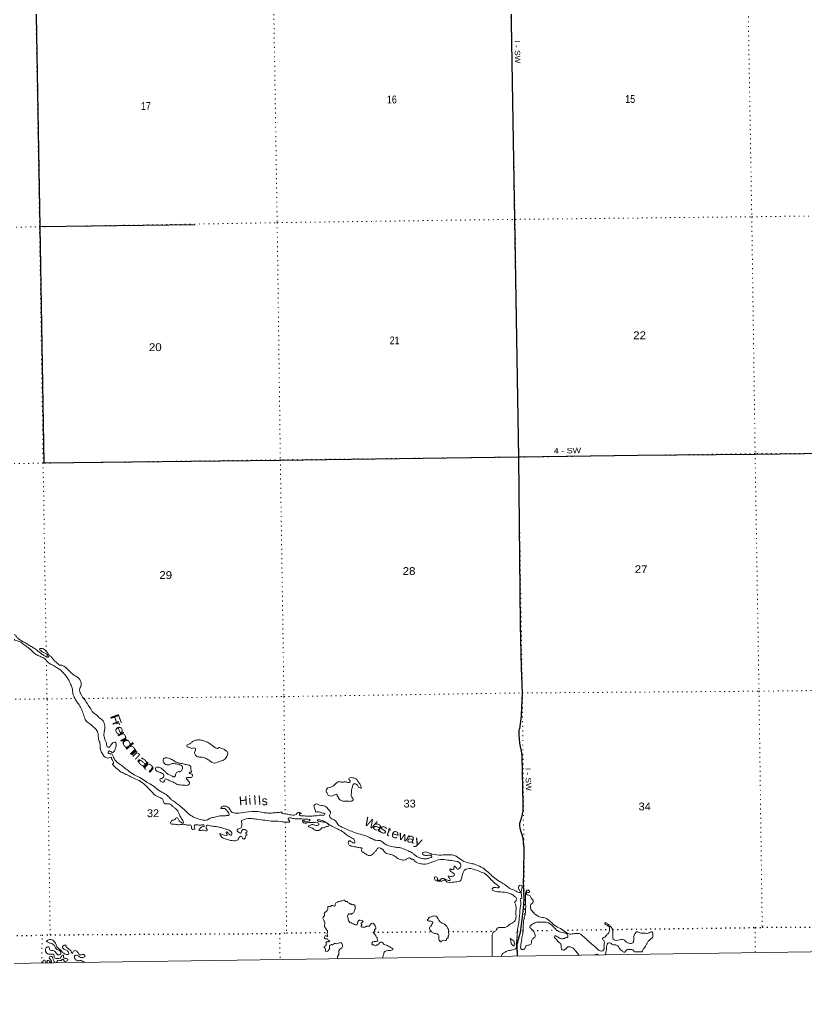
# Model space of a CAD drawing. Header units: feet. Extents: x 248627 to 501257, y -181930 to 5472.
# Drawn here: x 318711 to 336318, y -181930 to -159945 of the extents above; entities that cross this region are included whole.
import ezdxf

# ---------------------------------------------------------------- set-up
doc = ezdxf.new("R2010")
doc.units = ezdxf.units.FT
doc.header["$LTSCALE"] = 70
doc.linetypes.add('DOTTED', pattern=[1.5, 0.3, -1.2])
doc.linetypes.add('MEDIUM_DASHED', pattern=[4.5, 3, -1.5])
for name, color, linetype, lineweight in [('29', 7, 'Continuous', 25), ('39', 7, 'Continuous', 13), ('4', 7, 'Continuous', 13), ('41', 7, 'MEDIUM_DASHED', 13), ('6', 7, 'DOTTED', 25), ('7', 7, 'DOTTED', 13)]:
    doc.layers.add(name, color=color, linetype=linetype, lineweight=lineweight)
doc.layers.add('30', color=7, linetype='Continuous')

msp = doc.modelspace()

# ---------------------------------------------------------------- linework, layer by layer
at = {"layer": '29'}
msp.add_line((319160.35, -164578.35), (322630.27, -164531.37), dxfattribs=at)
for points in [[(318903.52, -148874.6), (318972.86, -153961.77), (319069.53, -159263.97), (319071.77, -159414.96), (319162.51, -164588.39), (319254.89, -169872.54), (324527.3, -169810.09), (329871.98, -169736.47)], [(329574.45, -148842.41), (329609.85, -153811.31), (329696.56, -159119.71), (329785.24, -164426.06), (329874.2, -169750.53), (329909.47, -173489.15), (329937.9, -174457.23), (329954.48, -175032.85), (329950.59, -175177.89), (329935.52, -175518.41), (329928.69, -175601.07), (329895.77, -175823.06)], [(329873.93, -169732.42), (332545.35, -169701.66), (335182.61, -169673.44), (336822.01, -169650.4), (338256.66, -169658.69), (339697.34, -169666.87), (340490.05, -169666.84), (341869.49, -169615.56), (343135.39, -169583.96), (344463.13, -169551.06)], [(329993.24, -178463.35), (329982.42, -178275.98), (329916, -178057.62), (329905.31, -177984.05), (329906.51, -177938.95), (329949.21, -177801.29), (329977.67, -177673.12), (329982.42, -177506.98), (329953.95, -176443.68), (329946.83, -176360.62), (329906.51, -176144.62), (329892.27, -175959.49), (329891.08, -175874.06), (329895.77, -175823.06)], [(329993.24, -178463.35), (329985.94, -179057.45), (329977.31, -179289.14), (329994.74, -179651.32), (329981.6, -179850.86), (329915.08, -180385.47), (329856.22, -180596.83), (329851.79, -180622.83)], [(329854.61, -180920.03), (329848.37, -180702.84), (329847.19, -180670.79), (329851.79, -180622.83)]]:
    msp.add_lwpolyline(points, dxfattribs=at)
at = {"layer": '39'}
msp.add_line((322506.77, -177062.75), (322506.13, -177063.57), dxfattribs=at)
msp.add_lwpolyline([(329689.72, -180519.79), (329726.29, -180543.39), (329770.99, -180572.91), (329784.1, -180643.19), (329770.71, -180689.7), (329734.11, -180664.09), (329715.68, -180642.22), (329700.94, -180598.15), (329700.5, -180567.95)], close=True, dxfattribs=at)
msp.add_lwpolyline([(331579.23, -180894.75), (331604.5, -180876.83), (331621.95, -180873.88), (331637.91, -180874.86), (331677.59, -180893.48)], dxfattribs=at)
for points in [[(317391.28, -172009.2), (317452.64, -172076.72), (317566.99, -172189.75), (317644.74, -172277.15), (317678.62, -172391.41), (317656.24, -172510.55), (317667.4, -172584.88), (317676.94, -172685.41), (317677.12, -172697.49), (317712.21, -172757.36), (317744.81, -172785.05), (317819.84, -172824.18), (317878.62, -172853.48), (317942.14, -172931.04), (317994.12, -173045.02), (318035.01, -173088.69), (318054.49, -173181.02), (318065.5, -173245.28), (318062.55, -173317.81), (318081.19, -173353.77), (318117.46, -173357.25), (318180.26, -173386.49), (318257.65, -173449.74), (318355.22, -173516.71), (318454.85, -173587.67), (318489.41, -173611.31), (318525.97, -173634.91), (318550.71, -173674.81), (318547.01, -173697.01), (318555.15, -173702.93), (318587.54, -173716.53), (318615.91, -173730.19), (318656.98, -173785.94), (318713.98, -173831.38), (318789.07, -173874.53), (318890.51, -173931.37), (318977.84, -173986.42), (319055.02, -174035.58), (319099.81, -174071.14), (319171.02, -174124.42), (319234.06, -174169.76), (319270.62, -174193.37), (319296.95, -174205.05)], [(316794.06, -176240.73), (316861.13, -176286.02), (316937.3, -176266.73), (317039.59, -176245.03), (317166.07, -176226.99), (317278.42, -176205.14), (317340.68, -176198.15), (317448.47, -176140.12), (317516.17, -176092.78), (317598.32, -176069.37), (317755.42, -176081.07), (317845.46, -176047.47), (317878.77, -175986.56), (317881.71, -175914.03), (317854.67, -175854.03), (317821.71, -175802.18), (317785.06, -175772.54), (317724.71, -175773.46), (317690.31, -175759.89), (317693.82, -175725.61), (317775.91, -175698.18), (317889.88, -175650.13), (317994.9, -175541.8), (318087.77, -175427.63), (318130.36, -175314.22), (318182.79, -175186.56), (318205.88, -175115.73), (318194.87, -175051.47), (318157.89, -174999.68), (318147.05, -174947.5), (318194.61, -174898.44), (318233.68, -174819.32), (318234.02, -174706.55), (318211.36, -174670.66), (318156.69, -174647.33), (318129.89, -174603.44), (318096.36, -174513.34), (318059.53, -174471.62), (318019.03, -174454.12), (317978.83, -174456.75), (317910.7, -174475.91), (317852.7, -174498.95), (317802.47, -174503.74), (317755.37, -174448.08), (317766.25, -174367.37), (317827.47, -174289.92), (317884.67, -174212.53), (317913.77, -174139.6), (317906.99, -174089.37), (317885.92, -174025.25), (317849.29, -173997.62), (317846.72, -173959.41), (317930.63, -173919.87), (318001.85, -173838.24), (318036.96, -173763.2), (318070.14, -173694.23), (318103.41, -173631.3), (318106.63, -173576.89), (318100.11, -173544.77), (318083.55, -173512.81), (318066.92, -173476.82), (318062.54, -173452.72), (318111.08, -173470.1), (318206.58, -173533.08), (318286.31, -173618.44), (318356.04, -173707.98), (318427.25, -173761.26), (318501.61, -173756.1), (318554.03, -173763.35), (318589.18, -173827.25), (318680.21, -173860.09), (318781.71, -173920.96), (318873.24, -173988.02), (318977.08, -174071), (319036.31, -174130.5), (319117.54, -174181.61), (319206.64, -174220.52), (319291.93, -174273.58), (319334.98, -174327.29), (319416.27, -174382.43), (319513.69, -174439.33), (319598.98, -174492.4), (319711.13, -174593.37), (319787.17, -174700.94), (319828.44, -174770.79), (319859.66, -174840.78), (319893.34, -174940.95), (319898.46, -175015.37), (319934.18, -175117.51), (319981.73, -175203.37), (320024.86, -175263.12), (320088.83, -175370.87), (320116.02, -175440.93), (320158.04, -175561.1), (320209.85, -175663), (320256.62, -175696.52), (320358.51, -175783.55)], [(319329.99, -174217.69), (319347.54, -174224.41), (319355.52, -174220.26), (319351.26, -174204.22), (319330.76, -174178.35), (319310.23, -174150.48), (319285.85, -174134.74), (319233.13, -174107.36), (319204.73, -174091.68), (319184.35, -174073.87), (319157.66, -174038.04), (319199.73, -174025.31), (319276.7, -174060.38), (319327.79, -174113.97), (319350.52, -174153.89), (319373.09, -174183.75), (319413.71, -174209.3), (319458.8, -174264.99), (319501.72, -174310.65), (319570.98, -174367.98), (319611.66, -174397.57), (319639.88, -174401.16), (319702.59, -174424.37), (319769.78, -174477.7), (319829.01, -174537.21), (319916.66, -174614.4), (319987.75, -174659.62), (320055.06, -174721.01), (320088.34, -174795), (320081.49, -174875.65), (320058.1, -174926.35), (320057.01, -174988.78), (320108.94, -175098.74), (320156.16, -175162.45), (320226.1, -175266.08), (320304.27, -175381.67), (320376.16, -175481.25), (320449.26, -175526.45), (320486.13, -175570.18), (320577.84, -175649.32), (320611.12, -175723.32), (320616.67, -175825.92), (320599.88, -175914.77), (320609.65, -176031.41), (320651.76, -176157.62), (320670.79, -176219.75), (320719.34, -176237.13), (320752.85, -176190.31), (320780.47, -176153.64), (320810.34, -176133.05), (320850.48, -176126.39), (320871.7, -176200.57), (320848.67, -176275.42), (320831.34, -176328.04), (320793.48, -176352.78), (320787.48, -176354.89), (320751, -176337.32), (320712.54, -176321.8), (320693.05, -176364.38), (320707.4, -176382.29), (320765.83, -176387.44), (320802.81, -176439.22), (320825.74, -176493.24), (320905.56, -176584.64), (320976.74, -176635.91), (321050.05, -176695.19), (321139.57, -176762.28), (321277.75, -176854.81), (321437.94, -176938.94), (321567.99, -177025.55), (321687.74, -177096.21), (321822.08, -177200.88), (321960.09, -177281.32), (322017.01, -177320.72), (322094.64, -177400.08), (322147.53, -177439.54), (322235.01, -177504.65), (322320.48, -177569.79), (322408.17, -177649), (322485.74, -177724.33), (322601.56, -177801.08), (322686.58, -177836.03), (322817.89, -177872.28), (322894.33, -177871.11), (322976.17, -177827.58), (323074.44, -177805.94), (323188.65, -177773.99), (323271.12, -177772.73), (323363.62, -177769.3), (323403.7, -177758.62), (323389.02, -177718.58), (323362.22, -177674.69), (323304.97, -177613.14), (323242.61, -177614.1), (323214.24, -177600.43), (323233.94, -177571.94)], [(319296.12, -174205.04), (319304.69, -174209.71), (319314.44, -174214), (319322.23, -174217.12), (319331.2, -174219.07)], [(320358.51, -175783.55), (320423.8, -175844.98), (320465.44, -175938.98), (320479.2, -176053.54), (320508.8, -176149.74), (320518.9, -176288.52), (320566.63, -176386.45), (320622.01, -176458.09), (320704.78, -176476.96), (320750.81, -176460.15), (320777.7, -176510.08), (320810.93, -176580.05), (320813.3, -176604.17), (320791.29, -176612.56), (320816.03, -176652.46), (321009.45, -176806.56), (321118.87, -176859.25), (321278.95, -176935.33), (321416.77, -177003.7), (321555.28, -177118.37), (321684.07, -177255.34), (321838.61, -177365.73), (321917.75, -177410.84), (321930.65, -177467.02), (321989.61, -177508.4), (322060.04, -177509.34), (322139.3, -177562.49), (322190.24, -177606.01), (322266.04, -177697.48), (322295.33, -177773.55), (322322.2, -177821.46), (322346.9, -177859.34), (322373.71, -177903.23), (322374.18, -177935.44), (322319.61, -177918.15), (322278.87, -177884.54), (322251.88, -177828.58), (322221.59, -177820.98), (322171.93, -177864.03), (322133.86, -177874.68), (322094.23, -177915.55), (322088.52, -177937.79), (322179.46, -177964.59), (322274.18, -177975.22), (322346.47, -177966.07), (322400.81, -177967.25), (322475.48, -177982.22), (322543.96, -177987.21), (322554.46, -178017.25), (322563.28, -178069.47), (322613.69, -178076.75), (322629.57, -178062.42), (322616.88, -178020.33), (322640.36, -177975.67), (322674.55, -177975.15), (322773.24, -177981.69), (322833.55, -177978.76), (322843.97, -178002.76), (322785.93, -178023.78), (322752.15, -178052.49), (322730.42, -178079), (322722.76, -178105.29)], [(323146.19, -176266.49), (323172.04, -176245.96), (323234.7, -176265.14), (323313.71, -176302.19), (323362.73, -176351.78), (323346.06, -176448.68), (323280.73, -176520.16), (323168.71, -176564.15), (323044.35, -176590.22), (322969.21, -176543.04), (322896.11, -176497.84), (322797.01, -176463.11), (322718.44, -176456.26), (322647.44, -176417.08), (322626.43, -176356.99), (322638, -176322.58), (322649.29, -176270.06), (322608.79, -176252.56), (322564.69, -176263.3), (322507.98, -176237.99), (322461.59, -176230.64), (322455.02, -176194.5), (322516.93, -176163.35), (322562.6, -176122.38), (322624.48, -176089.22), (322682.66, -176078.26), (322763.12, -176077.03), (322854.03, -176101.82), (322935.03, -176136.82), (323010.29, -176192.05), (323069.31, -176237.46), (323119.98, -176262.87), (323146.16, -176264.48)], [(322505.79, -176807.75), (322518.73, -176827.79), (322571.33, -176847.12), (322568.17, -176905.57), (322522.08, -176918.35), (322439.76, -176929.68), (322464.52, -176971.58), (322499.2, -177003.27), (322509.94, -177049.42), (322496.25, -177075.8), (322383.75, -177087.59), (322234.6, -177069.73), (322141.27, -177016.79), (322031.96, -176972.15), (321997.44, -176950.53), (321967.33, -176955.02), (321949.79, -176993.54), (321920, -177020.17), (321883.71, -177014.69), (321861.25, -176992.88), (321848.86, -176970.92), (321856.57, -176948.66), (321894.64, -176938.01), (321928.42, -176909.3), (321937.82, -176864.86), (321862.5, -176805.6), (321799.76, -176780.39), (321750.77, -176732.81), (321758.19, -176690.41), (321802.35, -176683.7), (321848.76, -176693.05), (321907.69, -176732.43), (321950.47, -176768.02), (321997.48, -176817.64), (322062.45, -176856.91), (322129.3, -176888.11), (322169.74, -176901.59), (322187.7, -176891.24), (322212.74, -176816.36), (322266.61, -176785.33), (322292.78, -176786.95), (322342.57, -176751.96), (322355.6, -176681.28), (322298.5, -176629.8), (322189.55, -176609.32), (322123.09, -176604.29), (322075.08, -176623.15), (322006.84, -176634.26), (321960.18, -176608.8), (321927.43, -176571.04), (321922.69, -176522.79), (321942.18, -176480.2), (321990.4, -176475.44), (322085.3, -176498.15), (322176.65, -176553.14), (322241.47, -176582.35), (322346.42, -176604.91), (322435.29, -176627.71), (322501.87, -176640.79), (322540.63, -176676.44), (322545.55, -176736.77), (322560.4, -176788.9), (322564.58, -176798.9), (322544.43, -176797.2), (322505.79, -176810.75)], [(326362.4, -177155.66), (326350.33, -177155.84), (326309.86, -177140.35), (326285.4, -177118.58), (326268.89, -177090.64), (326187.98, -177061.67), (326176.09, -177073.94), (326153.02, -177146.78), (326139.72, -177199.33), (326138.66, -177263.78), (326127.16, -177302.21), (326144.06, -177356.32), (326178.94, -177402.1), (326135.28, -177443.04), (326056.89, -177448.26), (325980.4, -177445.41), (325909.82, -177434.4), (325871.21, -177408.82), (325842.36, -177362.95), (325829.99, -177343), (325813.72, -177331.17), (325815.2, -177294.9), (325781, -177295.42), (325709.04, -177326.73), (325652.71, -177327.59), (325618.25, -177309.99), (325585.2, -177252.1), (325572.83, -177232.16), (325580.19, -177185.73), (325609.8, -177147.02), (325671.95, -177131.98), (325731.87, -177102.87), (325783.52, -177057.79), (325811.35, -177035.21), (325839.18, -177012.64), (325905.68, -177019.68), (325962.03, -177020.83), (325990.05, -177010.33), (326046.64, -177027.59), (326110.83, -177014.53), (326087.98, -176966.55), (326075.62, -176946.6), (326101.44, -176924.06), (326163.79, -176923.11), (326238.58, -176946.13), (326275.41, -176987.85), (326314.52, -177047.66), (326335, -177071.51), (326347.63, -177109.57), (326354.17, -177143.7)], [(323233.94, -177571.94), (323304.13, -177556.78), (323389.18, -177593.73), (323422.08, -177641.56), (323444.78, -177679.47), (323566, -177713.86), (323764.84, -177690.68), (324040.33, -177680.43), (324185.55, -177704.39), (324306.38, -177712.61), (324435.03, -177704.61), (324519.42, -177697.28), (324587.85, -177698.24), (324573.91, -177708.52), (324594.24, -177722.31), (324688.99, -177734.96), (324785.87, -177755.62), (324858.31, -177756.53), (324898.33, -177741.82), (324948.02, -177700.79), (325010.71, -177721.98), (324974.53, -177724.55), (324976.96, -177752.7), (325047.75, -177777.8), (325184.59, -177779.73), (325261.03, -177778.57), (325357.49, -177771.05), (325470.02, -177761.28), (325534.24, -177750.23), (325537.87, -177724), (325507.58, -177716.41), (325450.99, -177699.15), (325428.71, -177689.42), (325374.31, -177684.21), (325336.12, -177686.81), (325335.89, -177670.7), (325315.05, -177622.7), (325304.37, -177580.58), (325297.86, -177548.46), (325333.53, -177511.67), (325428.46, -177536.4), (325549.51, -177558.71), (325629.18, -177640.05), (325668.26, -177697.84), (325658.68, -177730.21), (325643.04, -177760.65), (325676.2, -177826.59), (325773.53, -177877.45), (325831.14, -177963.15), (325953.02, -178041.83), (326070.46, -178092.39), (326204.09, -178148.74), (326381.9, -178200.39), (326480.97, -178233.11), (326594.42, -178285.74), (326685.51, -178322.61), (326755.97, -178325.56), (326837.03, -178364.59), (326883.89, -178404.14), (327001.33, -178454.7), (327140.51, -178478.75), (327261.53, -178499.05), (327405.3, -178561.29), (327502.54, -178606.11), (327547.39, -178645.7), (327659.03, -178712.45), (327727.72, -178731.54), (327824.34, -178734.09), (327894.53, -178718.92), (327938.45, -178696.1), (327930.02, -178670.05), (327833.29, -178659.45), (327758.74, -178652.54), (327724.13, -178624.87), (327769.83, -178585.92), (327832.31, -178593.02), (327937.47, -178629.67), (328151.08, -178652.58), (328293.83, -178646.37), (328479.4, -178677.77), (328605.48, -178768.46), (328813.77, -178839.78), (328930.92, -178870.21), (329074.84, -178942.51), (329311.18, -179142.27), (329441.35, -179236.93), (329605.89, -179343.15), (329683.17, -179398.34), (329804.69, -179452.87), (329887.76, -179491.87), (329913.91, -179491.47), (329911.57, -179469.36), (329882.57, -179413.42), (329873.9, -179371.27), (329895.46, -179332.68), (329943.83, -179337.98), (329950.9, -179408.35)], [(322732.76, -178101.11), (322764.94, -178100.62), (322819.22, -178097.78), (322877.76, -178110.98), (322909.77, -178098.41), (322888.94, -178050.4), (322894.14, -177993.94), (322972.64, -177996.77), (323043.23, -178007.77), (323135.93, -178018.44), (323218.73, -178039.32), (323301.59, -178064.23), (323382.44, -178089.17), (323443.44, -178132.54), (323462.23, -178178.56), (323452.62, -178208.91), (323404.05, -178189.52), (323359.11, -178143.89), (323336.8, -178132.15), (323343.43, -178172.32), (323354.03, -178208.4), (323295.66, -178207.28), (323241.15, -178194.02), (323196.53, -178170.54), (323227.81, -178244.56), (323335.26, -178299.3), (323436.22, -178323.93), (323504.76, -178332.95), (323559.01, -178328.1), (323594.98, -178311.44), (323626.39, -178258.61), (323652.15, -178232.04), (323682.53, -178245.67), (323697, -178271.62), (323733.62, -178299.25), (323755.39, -178274.76), (323768.76, -178226.23), (323806.5, -178193.43), (323774.01, -178173.8), (323775.76, -178155.65), (323803.41, -178120.99), (323776.84, -178093.21), (323690.35, -178094.53), (323680.56, -178112.8), (323651.13, -178163.59), (323610.52, -178138.04), (323578, -178116.38), (323577.65, -178092.23), (323625.44, -178059.28), (323665.47, -178044.57), (323680.81, -177994), (323680.01, -177939.65), (323677.34, -177895.39), (323739.13, -177856.19), (323903.8, -177835.55), (324024.76, -177851.82), (324202.16, -177875.29), (324387.55, -177894.6), (324588.91, -177905.62), (324705.81, -177919.94), (324757.87, -177903.04), (324729.17, -177867.24), (324718.58, -177831.15), (324772.77, -177822.27), (324873.64, -177840.87), (324978.24, -177839.27), (325036.64, -177842.4), (325109.14, -177847.33), (325163.48, -177848.52), (325214.1, -177869.89), (325170.23, -177896.74), (325110.03, -177907.73), (325043.21, -177878.54), (325043.48, -177896.66), (325112.49, -177937.89), (325192.77, -177924.58), (325269.27, -177927.44), (325341.57, -177918.28), (325396.17, -177937.58), (325404.76, -177973.7), (325320.39, -177983.04), (325275.93, -177969.63), (325219.79, -177982.56), (325169.89, -178009.5), (325206.42, -178031.09), (325263.07, -178052.38), (325309.88, -178087.91), (325368.48, -178105.13), (325406.67, -178102.54), (325448.43, -178069.68), (325474.22, -178045.12), (325510.4, -178042.56), (325560.42, -178023.67), (325630.37, -177992.4), (325577.18, -177932.81), (325510.5, -177913.69), (325451.99, -177902.5)], [(325451.99, -177902.5), (325389.51, -177895.4), (325375.08, -177871.46), (325453.55, -177872.27), (325546.65, -177909.11), (325597.44, -177942.56), (325696.96, -178005.48), (325822.6, -178065.98), (325930.07, -178122.73), (326035.93, -178205.68), (326141.42, -178264.47), (326190.2, -178297.96), (326213.19, -178356), (326209.53, -178380.22), (326177.31, -178378.7), (326126.61, -178351.28), (326086.08, -178331.77), (326062.51, -178370.38), (326087.51, -178428.39), (326174.51, -178461.29), (326241.07, -178472.36), (326325.82, -178489.19), (326380.37, -178504.46), (326360.71, -178534.96), (326407.92, -178598.68), (326452.59, -178626.18), (326519.48, -178659.39), (326583.76, -178652.37), (326639.4, -178605.21), (326684.97, -178558.2), (326726.35, -178499.17), (326796.81, -178502.12), (326847.67, -178539.6), (326896.93, -178605.3), (327018.12, -178637.68), (327129.65, -178696.38), (327231.12, -178755.23), (327337.88, -178763.67), (327393.73, -178730.6), (327447.89, -178719.71), (327490.58, -178749.26), (327500.54, -178743.06), (327551.4, -178780.54), (327689.19, -178846.9), (327789.92, -178855.43), (327982.19, -178796.11), (328122.4, -178753.7), (328293.58, -178765.18), (328414.54, -178781.45), (328574.49, -178849.48), (328577.64, -178925.95), (328543.86, -178954.65), (328509.87, -178969.27), (328489.4, -178945.42), (328468.87, -178917.54), (328446.53, -178903.79), (328425.24, -178960.49), (328391.37, -178983.16), (328350.85, -178963.64), (328336.97, -178977.95), (328380.08, -179035.68), (328443.21, -179087.07), (328413.61, -179125.78), (328353.35, -179132.74), (328304.9, -179121.4), (328327.8, -179173.4), (328356.62, -179217.26), (328300.32, -179220.13), (328243.67, -179198.85), (328193.06, -179177.48), (328136.97, -179194.44), (328131.61, -179206.29)], [(328060.54, -179199.4), (328062.13, -179167.39), (328037.67, -179145.62), (328001.4, -179142.15), (327993.89, -179178.51), (328042.97, -179232.12), (328087.34, -179239.5), (328125.53, -179236.9), (328161.74, -179236.35), (328189.66, -179219.81), (328213.62, -179207.36), (328270.66, -179254.82), (328393.51, -179263.01), (328532.06, -179244.78), (328581.96, -179217.84), (328608.87, -179132.86), (328635.69, -179041.84), (328669.11, -178988.98), (328809.47, -178956.63), (329011.6, -179019.99), (329135.2, -179078.51), (329263.83, -179205.41), (329375.99, -179306.39), (329449.32, -179367.69)], [(328060.27, -179199.09), (328055.51, -179213.26), (328060.5, -179217.08), (328072.25, -179217.08), (328088.11, -179217.08), (328101.04, -179216.49), (328114.26, -179215.61), (328121.31, -179214.73), (328125.12, -179211.79), (328129.3, -179208.79), (328131.8, -179205.85)], [(329449.32, -179367.69), (329397.35, -179390.63), (329336.8, -179377.46), (329285.16, -179422.55), (329348.11, -179461.86), (329450.97, -179478.41), (329563.76, -179486.75), (329634.34, -179497.75), (329727.47, -179536.6), (329798.61, -179585.85), (329835.78, -179649.72), (329826.14, -179678.06), (329806.11, -179684.4), (329815.65, -179784.93), (329817.38, -179901.69), (329817.69, -180058.75), (329788.68, -180137.72), (329740.88, -180170.66), (329683.03, -180203.77), (329595.45, -180267.52), (329539.21, -180274.42), (329474.85, -180275.41), (329406.6, -180286.52), (329365.32, -180351.58), (329311.48, -180384.62), (329291.85, -180417.14), (329287.81, -180552.11), (329287.08, -180638.7), (329287.16, -180779.65), (329288.62, -180878.29), (329287.85, -180927.62)], [(329950.9, -179408.35), (329941.01, -179555.49), (329936.02, -179626.04), (329919.9, -179624.27), (329920.56, -179668.56), (329922.41, -179793.37), (329897.47, -180011.21), (329890.58, -180089.85), (329878.08, -180196.76), (329850.39, -180364.3), (329840.82, -180533.59), (329826.4, -180646.57), (329821.74, -180739.26), (329741.82, -180776.73), (329661.6, -180794.06), (329573.54, -180825.61), (329521.72, -180858.62), (329486.89, -180926.68)], [(331228.5, -180900.65), (331224.31, -180890.99), (331164.81, -180813.38), (331111.62, -180753.78), (331050.68, -180714.44), (330976.19, -180711.55), (330932.51, -180750.48), (330880.68, -180783.49), (330837.94, -180749.91), (330833.17, -180699.64), (330810.06, -180633.55), (330755.03, -180586.07), (330722.19, -180542.27), (330681.09, -180484.51), (330696.83, -180460.1), (330733.24, -180473.64), (330784.04, -180507.09), (330834.71, -180532.5), (330862.79, -180526.03), (330888.85, -180519.59), (330912.95, -180517.21), (330940.82, -180496.64), (330966.97, -180496.25), (330976.52, -180461.87), (330858.69, -180385.14), (330794.14, -180374.05), (330720.98, -180324.83), (330649.5, -180253.43), (330545.72, -180174.47), (330497.18, -180157.09), (330418.67, -180154.27), (330340.22, -180155.47), (330283.93, -180158.34), (330195.96, -180195.93), (330150.17, -180228.84), (330128.49, -180259.38), (330159.38, -180307.23), (330204.29, -180350.84), (330243.55, -180420.72), (330238.56, -180491.27), (330200.73, -180518.02), (330167.46, -180580.95), (330160.34, -180643.48), (330130.5, -180666.08), (330048.26, -180683.45), (330016.98, -180744.33), (329979.08, -180767.06), (329940.84, -180765.63), (329931.09, -180651.01), (329941.91, -180566.27), (329964.28, -180447.13), (329980.63, -180328.08), (329984.51, -180183.05), (329998.97, -180072.08), (330021.91, -179991.19), (330032.34, -179880.29), (330037.03, -179789.61), (330029.39, -179680.99), (330033.93, -179580.24), (330034.81, -179503.72), (330050.24, -179459.18), (330092.13, -179434.38), (330120.74, -179464.15), (330119.02, -179484.31), (330084.89, -179488.86), (330056.67, -179485.26), (330052.97, -179507.47), (330065.55, -179541.5), (330109.92, -179548.88), (330150.89, -179598.59), (330173.5, -179630.46), (330204.3, -179672.28), (330189.1, -179732.92), (330151.33, -179763.7), (330142.08, -179818.2), (330163.24, -179888.35), (330200.13, -179934.1), (330271.46, -179995.43), (330340.44, -180034.65), (330467.59, -180060.9), (330593.58, -180145.55), (330681.3, -180226.77), (330813.18, -180301.27), (330941.16, -180383.88), (330997.99, -180417.24), (331104.6, -180415.61), (331233.3, -180411.63), (331332.91, -180480.59), (331441.07, -180583.64), (331542.99, -180672.69), (331618.37, -180735.97), (331705.85, -180801.08), (331762.11, -180796.19), (331789.67, -180755.5), (331789.14, -180719.27), (331790.43, -180670.92), (331799.45, -180600.31)], [(325845.34, -180978.48), (325827.19, -180955.35), (325824.67, -180921.15), (325852.2, -180878.45), (325857.76, -180846.15), (325858.79, -180779.68), (325902.59, -180748.81), (325936.13, -180704), (325937.52, -180661.7), (325894.56, -180614.03), (325802.36, -180637.59), (325756, -180632.25), (325710.16, -180661.14), (325688, -180659.47), (325642.36, -180702.45), (325644.88, -180736.64), (325601.58, -180801.74), (325559.43, -180808.42), (325554.99, -180780.3), (325548.36, -180740.13), (325523.98, -180724.39), (325553.56, -180683.67), (325575.18, -180649.11), (325564.55, -180611.02), (325600.52, -180594.36), (325646.76, -180591.64), (325646.61, -180581.57), (325616.11, -180559.89), (325597.56, -180529.97), (325553.24, -180526.62), (325536.91, -180510.76), (325538.48, -180480.53), (325568.29, -180455.92), (325592.73, -180475.68), (325608.67, -180465.37), (325592.1, -180433.4), (325593.66, -180403.18), (325603.24, -180370.81), (325588.66, -180336.81), (325570.17, -180310.91), (325547.47, -180273), (325532.74, -180228.93), (325540.22, -180190.56), (325539.74, -180158.35), (325525.24, -180130.38), (325508.64, -180096.4), (325498.14, -180066.36), (325519.7, -180027.77), (325531.08, -179981.29), (325526.73, -179959.2), (325568.4, -179920.31), (325590.17, -179895.82), (325609.75, -179859.27), (325607.26, -179827.09), (325616.96, -179802.78), (325649.32, -179814.37), (325685.2, -179791.67), (325703.13, -179779.32), (325739.45, -179786.82), (325765.75, -179796.48), (325773.2, -179756.1), (325790.86, -179725.62), (325822.74, -179705), (325874.8, -179688.1), (325936.95, -179673.05), (325987.12, -179664.23), (325999.58, -179690.22), (326043.89, -179693.57), (326058.27, -179713.48), (326086.67, -179729.16), (326094.92, -179743.13), (326123.17, -179748.74), (326151.57, -179764.41), (326179.67, -179759.95), (326216.48, -179799.66), (326217.19, -179847.98), (326203.83, -179896.51), (326192.33, -179934.94), (326166.41, -179951.44), (326134.56, -179974.08), (326112.4, -179972.4), (326078.21, -179972.93), (326052.42, -179997.48), (326057.21, -180049.76), (326064.02, -180102.01), (326082.75, -180144.01), (326127.42, -180171.52), (326186.15, -180196.79), (326262.79, -180209.72), (326282.01, -180149.02), (326311.65, -180112.32), (326360.01, -180117.62), (326396.61, -180143.24), (326374.75, -180161.7), (326353.04, -180190.22), (326373.39, -180206.01), (326353.7, -180234.51)], [(328123.33, -180581.98), (328096.79, -180556.21), (328090.4, -180532.15), (328091.91, -180497.89), (328095.54, -180471.66), (328056.55, -180419.91), (327996.02, -180408.75), (327933.16, -180375.48), (327908.57, -180345.65), (327881.59, -180289.69), (327889.37, -180271.44), (327915.19, -180248.9), (327936.66, -180204.28), (327960.2, -180163.64), (327949.87, -180145.68), (327895.38, -180134.43), (327856.99, -180122.94), (327834.59, -180105.16), (327852.46, -180088.78), (327864.26, -180070.47), (327900.05, -180041.74), (327972.16, -180020.5), (328028.48, -180019.64), (328065.29, -180059.35), (328104.58, -180131.24), (328145.35, -180166.86), (328220.34, -180203.97), (328271.4, -180255.54), (328302.35, -180307.42), (328311.68, -180393.86), (328308.7, -180464.38), (328298.91, -180482.65), (328301.25, -180504.76), (328277.26, -180515.2), (328265.46, -180533.5), (328257.92, -180567.85), (328209.56, -180562.54), (328155.54, -180583.5), (328127.56, -180596.01), (328107.03, -180568.14)], [(326353.7, -180234.51), (326356.07, -180258.63), (326382.33, -180266.28), (326420.55, -180265.7), (326452.68, -180261.18), (326466.61, -180250.9), (326488.71, -180248.55), (326530.89, -180243.88), (326556.65, -180217.31), (326588.36, -180184.61), (326640.74, -180189.85), (326667.67, -180241.79), (326682.62, -180299.95), (326668.71, -180312.25), (326651.12, -180346.75), (326663.45, -180364.68), (326639.47, -180375.11), (326619.44, -180381.46), (326637.87, -180403.33), (326668.55, -180437.09), (326678.82, -180451.03), (326693.44, -180487.05), (326711.75, -180500.86), (326714.3, -180537.07), (326726.84, -180569.09), (326688.95, -180591.82), (326642.63, -180588.5), (326596.78, -180617.39), (326609.51, -180661.5), (326633.64, -180661.13), (326654, -180676.92), (326678.28, -180686.62), (326696.09, -180666.21), (326716.23, -180667.92), (326742.27, -180659.47), (326761.78, -180618.9), (326789.71, -180602.36), (326836.21, -180617.76), (326854.61, -180637.61), (326866.95, -180655.55), (326923.54, -180672.8), (326992.53, -180712.02), (327039.21, -180739.5), (327069.8, -180767.22), (327033.83, -180783.88), (326985.61, -180788.64), (326949.44, -180791.21), (326899.39, -180808.08), (326869.45, -180824.65), (326857.89, -180859.05), (326850.38, -180895.41), (326842.81, -180927.75), (326835.82, -180963.5)], [(331799.45, -180600.31), (331782.88, -180568.35), (331752.02, -180522.51), (331781.89, -180501.91), (331825.76, -180475.07), (331851.37, -180438.43), (331875.21, -180417.93), (331908.39, -180348.97), (331915.57, -180290.46), (331876.55, -180236.69), (331833.95, -180213.18), (331807.14, -180169.29), (331831.31, -180170.94), (331890.24, -180210.31), (331943.29, -180259.84), (331982.52, -180327.7), (331989.84, -180414.17), (331986.77, -180478.65), (331993.67, -180536.94), (332040.29, -180560.39), (332108.68, -180559.34), (332168.79, -180542.31), (332233.3, -180551.4), (332290.37, -180600.86), (332355.16, -180628.06), (332431.47, -180618.84), (332454.78, -180562.11), (332453.91, -180503.73), (332467.25, -180453.18), (332504.48, -180386.17), (332530.39, -180369.66), (332589.11, -180394.94), (332685.76, -180399.51), (332746.22, -180406.64), (332800.35, -180393.73), (332842.26, -180370.94), (332872.68, -180386.58), (332879.49, -180438.83), (332880.14, -180483.12), (332860.44, -180511.61), (332798.83, -180562.89), (332761.3, -180609.77), (332729.95, -180666.63), (332704.49, -180713.33), (332665.06, -180768.3), (332633.6, -180817.11), (332579.32, -180819.95), (332504.92, -180823.1), (332458.42, -180807.7), (332435.84, -180777.84), (332381.32, -180764.58), (332315.03, -180771.64), (332291.04, -180782.07), (332267.44, -180818.68), (332251.47, -180826.97), (332221.21, -180821.4), (332192.69, -180797.67), (332156.1, -180772.05), (332131.42, -180736.19), (332110.77, -180700.26), (332053.94, -180666.89), (331977.32, -180655.98), (331922.45, -180618.57), (331878.28, -180625.28), (331850.87, -180676.04), (331845.76, -180738.54), (331842.39, -180782.89), (331832.87, -180819.28), (331827.31, -180851.58), (331828.03, -180890.16), (331828.3, -180891.37)], [(319553.26, -181047.19), (319554.88, -181020.99), (319588.93, -181010.4), (319627.23, -181015.86), (319649.18, -181003.44), (319675.03, -180982.91), (319703.82, -181024.75), (319768.19, -181023.77), (319792, -181001.26), (319775.52, -180975.33), (319741.2, -180967.8), (319694.61, -180946.37), (319691.85, -180896.07), (319663.75, -180900.53), (319618.35, -180959.61), (319556.17, -180972.65), (319507.72, -180961.3), (319483.22, -180937.52), (319474.31, -180879.26), (319439.97, -180869.72), (319383.71, -180874.6), (319337.26, -180863.23), (319302.68, -180837.58), (319287.91, -180791.5), (319307.1, -180728.79), (319363.16, -180709.81), (319388.31, -180777.88), (319456.88, -180788.92), (319519.95, -180836.28), (319568.94, -180883.85), (319627.19, -180876.92), (319607.86, -180794.66), (319545.12, -180769.45), (319510.38, -180733.73), (319499.88, -180703.69), (319464.94, -180653.89), (319420.36, -180632.42), (319353.65, -180611.29), (319310.93, -180579.72), (319356.78, -180550.83), (319457.53, -180561.38), (319525.28, -180652.96), (319556.5, -180722.96), (319611.44, -180764.41), (319660.55, -180820.03), (319717.5, -180861.45), (319761.99, -180876.88), (319812.24, -180874.1), (319803.57, -180831.94), (319760.64, -180786.29), (319706.01, -180764.97), (319668.87, -180703.12), (319708.69, -180674.32), (319755.16, -180687.71), (319753.54, -180713.91), (319788.06, -180735.53), (319808.56, -180761.39), (319834.89, -180773.07), (319867.73, -180816.87), (319884.42, -180856.88), (319919.85, -180803.99), (319947.86, -180793.49), (319998.42, -180810.84), (320037.53, -180870.65), (320082.08, -180890.11), (320114.15, -180881.56), (320150.36, -180881.01), (320167.22, -180933.1), (320123.12, -180943.85), (320076.85, -180944.55), (320017.98, -180909.21), (319975.56, -180897.78), (319945.42, -180900.25), (319946.47, -180970.71), (319965.05, -181002.64), (320015.6, -181019.99), (320037.73, -181019.65), (320067.84, -181015.17), (320090, -181016.84), (320114.34, -181030.56), (320137.41, -181039.63), (320162.74, -181057.62)], [(319420.53, -181051.23), (319422.48, -181047.18), (319422.3, -181035.1), (319413.98, -181017.1), (319399.64, -180999.2), (319385.23, -180977.27), (319374.99, -180965.35), (319376.58, -180937.13), (319408.5, -180918.52), (319447.02, -180938.07), (319459.92, -180994.25), (319486.82, -181044.18), (319491.28, -181055.57), (319539.49, -181058.43), (319552.57, -181046.99)], [(319231.33, -181071.03), (319229.31, -181046.1), (319240.88, -181011.69), (319274.98, -181005.13), (319289.54, -181037.13), (319297.94, -181057.05), (319331.04, -181062.7), (319332.06, -181056.57)], [(319332.08, -181056.61), (319321.72, -181036.63), (319331.48, -181016.35), (319369.79, -181021.8), (319384.14, -181039.71), (319382.91, -181044.75), (319385.56, -181051.08), (319392.51, -181058.44), (319404.77, -181060.89), (319413.96, -181059.05), (319420.53, -181051.23)]]:
    msp.add_spline(points, degree=3, dxfattribs=at)
at = {"layer": '4'}
msp.add_lwpolyline([(248626.54, 1367.98), (279703.36, 1731.35), (310779.64, 2137.47), (341855.35, 2586.32), (372930.4, 3077.93), (404004.75, 3612.28), (435078.34, 4189.37), (466151.09, 4809.2), (497222.97, 5471.78), (501256.99, -177792.42), (469933.02, -178460.37), (438608.16, -179085.23), (407282.48, -179667), (375956.01, -180205.69), (344628.84, -180701.29), (313301.02, -181153.78), (281972.62, -181563.19), (250643.67, -181929.51)], close=True, dxfattribs=at)
msp.add_lwpolyline([(248626.54, 1367.98), (279703.36, 1731.35), (310779.64, 2137.47), (341855.35, 2586.32), (372930.4, 3077.93), (404004.75, 3612.28), (435078.34, 4189.37), (466151.09, 4809.2), (497222.97, 5471.78), (501256.99, -177792.42), (469933.02, -178460.37), (438608.16, -179085.23), (407282.48, -179667), (375956.01, -180205.69), (344628.84, -180701.29), (313301.02, -181153.78), (281972.62, -181563.19), (250643.67, -181929.51)], close=True, dxfattribs=at)
at = {"layer": '6'}
for p, q in [((326621.22, -180380.46), (327932.05, -180370.68)), ((328303.49, -180367.91), (329356.07, -180360.05)), ((329849.59, -180355.65), (329981.42, -180347.63)), ((330190.28, -180343.35), (330733.14, -180336.11)), ((330869.4, -180334.3), (331916.63, -180320.34))]:
    msp.add_line(p, q, dxfattribs=at)
for points in [[(331980.49, -180319.49), (335170.72, -180276.96), (335329.57, -180270.51), (340515.99, -180243.61), (340632.54, -180233.77), (344621.44, -180172.87)], [(313610.14, -180517.84), (319212.41, -180448.34), (319393.35, -180439.53), (324529.43, -180409.37), (324684.14, -180394.93), (325586.85, -180388.19)]]:
    msp.add_lwpolyline(points, dxfattribs=at)
at = {"layer": '7'}
for p, q in [((319307.7, -174212.83), (319306.62, -174146.57)), ((324656.82, -177914.63), (324684.14, -180394.93)), ((319209.5, -181066.54), (319212.41, -180448.34)), ((324529.43, -180409.37), (324540.12, -180995.15)), ((329854.54, -180915.95), (329836.19, -180356.47)), ((335170.72, -180276.96), (335170.99, -180838.74))]:
    msp.add_line(p, q, dxfattribs=at)
for points in [[(334828.11, -148057.39), (334936.87, -153768.16), (335004.91, -159038.59), (335095.81, -164359), (335170.39, -169663.56), (335257.27, -174984.04), (335329.57, -180270.51)], [(324185.04, -148340.84), (324287.51, -153898.68), (324390.1, -159192.74), (324474.64, -164491.1), (324545.28, -169801.76), (324625.86, -175104.21), (324654.8, -177731.7)], [(329799.2, -164417.79), (329690.49, -159117.78), (329531.4, -153812.51), (329526.66, -148196.8)], [(319305.65, -174087.32), (319236.84, -169876.84), (319156.41, -164584.45), (319067.4, -159255.95), (318970.94, -153967.84), (318869.18, -148458.32)], [(313381.28, -164664.65), (319156.41, -164584.45), (324474.64, -164491.1), (329799.2, -164417.79), (335095.81, -164359), (340402.36, -164292.01), (344380.2, -164269.61)], [(329799.2, -164417.79), (329874.08, -169742.48), (329962.43, -175026.69), (330010.46, -180070.22)], [(344469.94, -169547.63), (340481.94, -169662.94), (335170.39, -169663.56), (329874.08, -169742.48), (324545.28, -169801.76), (319236.84, -169876.84), (313449.7, -169961.25)], [(319393.35, -180439.53), (319323.1, -175155.04), (319309.02, -174293.12)], [(320145.66, -175147.16), (324625.86, -175104.21), (329962.04, -175022.81), (335257.27, -174984.04), (340561.81, -174917.08), (344522.56, -174882.5)], [(318189.8, -175171.57), (319323.1, -175155.04), (319950.39, -175149.03)]]:
    msp.add_lwpolyline(points, dxfattribs=at)

# ---------------------------------------------------------------- texts
at = {"layer": '30'}
for s, rotation, width, p in [('I - SW', 271.175, 1.15, (329787.09, -160413.72)), ('4 - SW', 0.854, 1.25, (330663.59, -169660.71)), ('I - SW', 271.805, 1.15, (330028.67, -176702.34))]:
    msp.add_text(s, height=120, rotation=rotation, dxfattribs=dict(at, width=width)).set_placement(p)
at = {"layer": '41'}
for s, rotation, width, p in [('F', 289.93, 1.55, (320728.35, -175533.1)), ('r', 290.326, 1.35, (320777.15, -175681.88)), ('e', 293.724, 1.3, (320826.87, -175806.1)), ('n', 297.607, 1.5, (320887.95, -175939.71)), ('c', 305.42, 1.85, (320969.55, -176099.07)), ('h', 311.237, 1.95, (321057.41, -176232.22)), ('a', 315.665, 2.1, (321313.05, -176533.15)), ('n', 319.885, 1.95, (321433.75, -176649.59)), ('W', 334.5, 1.05, (326402.37, -177971.69)), ('a', 335.737, 1.4, (326589.63, -178057.24)), ('s', 344.399, 1.3, (326745.36, -178140.16)), ('t', 339.85, 1.1, (326901.35, -178205.73)), ('e', 342.084, 1.15, (327010.81, -178242.78)), ('w', 343.642, 1.2, (327175.64, -178298.86)), ('a', 344.728, 1.15, (327362.23, -178353.12)), ('y', 341.096, 1.25, (327528.89, -178404.77))]:
    msp.add_text(s, height=200, rotation=rotation, dxfattribs=dict(at, width=width)).set_placement(p)
for s, rotation, p in [('m', 313.861, (321162.94, -176367.51)), ('H', 4.164, (323626.82, -177539.21)), ('i', 4.744, (323840.35, -177527.51)), ('l', 4.744, (323956.26, -177525.56)), ('l', 4.744, (324059.37, -177531.01)), ('s', 4.86, (324135.91, -177542.81))]:
    msp.add_text(s, height=200, rotation=rotation, dxfattribs=at).set_placement(p)
at = {"layer": '7'}
for s, width, p in [('17', 0.85, (321426.26, -161967.1)), ('16', 0.85, (326930.6, -161820.9)), ('15', 0.85, (332264.67, -161809.75)), ('21', 0.85, (326991.85, -167216.24)), ('22', 1.1, (332442.19, -167101.58)), ('20', 1.1, (321603.6, -167367.34)), ('29', 1.1, (321837.22, -172470.31)), ('28', 1.1, (327282.39, -172381.04)), ('27', 1.1, (332476.76, -172339.9)), ('33', 1.05, (327302.99, -177587.72)), ('32', 1.05, (321560, -177803.77)), ('34', 1.05, (332563.26, -177652.65))]:
    msp.add_text(s, height=175, dxfattribs=dict(at, width=width)).set_placement(p)

doc.saveas('drawing.dxf')
